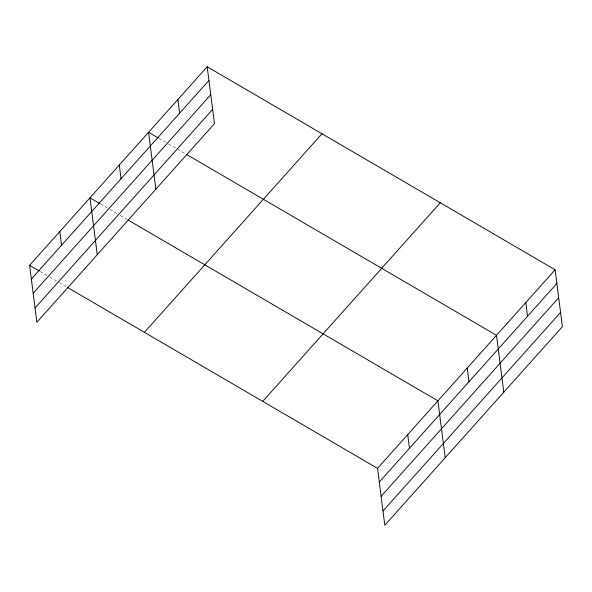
<?xml version="1.0" encoding="UTF-8"?>
<svg xmlns="http://www.w3.org/2000/svg" width="592" height="592" viewBox="0 0 592 592"><rect width="100%" height="100%" fill="white"/><g stroke="black" fill="none" stroke-linecap="round" stroke-linejoin="round"><path stroke-width="0.44" stroke-dasharray="2.96 2.22" d="M158.945 138.336L167.714 143.456M168.513 143.923L185.259 153.691M100.344 203.87L109.113 208.983M109.912 209.45L117.09 213.638M120.28 215.503L127.45 219.684M39.967 271.388L48.736 276.501M49.536 276.967L58.305 282.088M59.104 282.547L66.274 286.735"/><path stroke-width="0.89" d="M207.178 66.763L214.467 123.647L36.889 322.218L29.6 265.334L207.178 66.763L555.111 269.782L562.4 326.666L384.822 525.237L377.533 468.353L555.111 269.782M31.354 279.017L208.932 80.445M33.182 293.277L210.759 94.698M35.061 307.966L212.639 109.387M144.418 332.334L321.996 133.755M262.715 401.361L440.293 202.782M379.287 482.036L556.865 283.457M381.115 496.296L558.693 297.717M382.994 510.985L560.572 312.406M158.145 137.877L148.577 132.29L155.866 189.174M186.85 154.623L496.51 335.309L503.799 392.193M99.545 203.404L89.977 197.817L97.266 254.708M128.249 220.15L437.91 400.836L445.199 457.727M29.6 265.334L39.168 270.921M67.873 287.668L377.533 468.353M525.814 302.542L527.568 316.224M467.214 368.076L468.96 381.759M407.718 434.595L409.472 448.277M177.881 99.523L179.635 113.205M119.281 165.057L121.034 178.74M59.792 231.576L61.538 245.258"/></g></svg>
